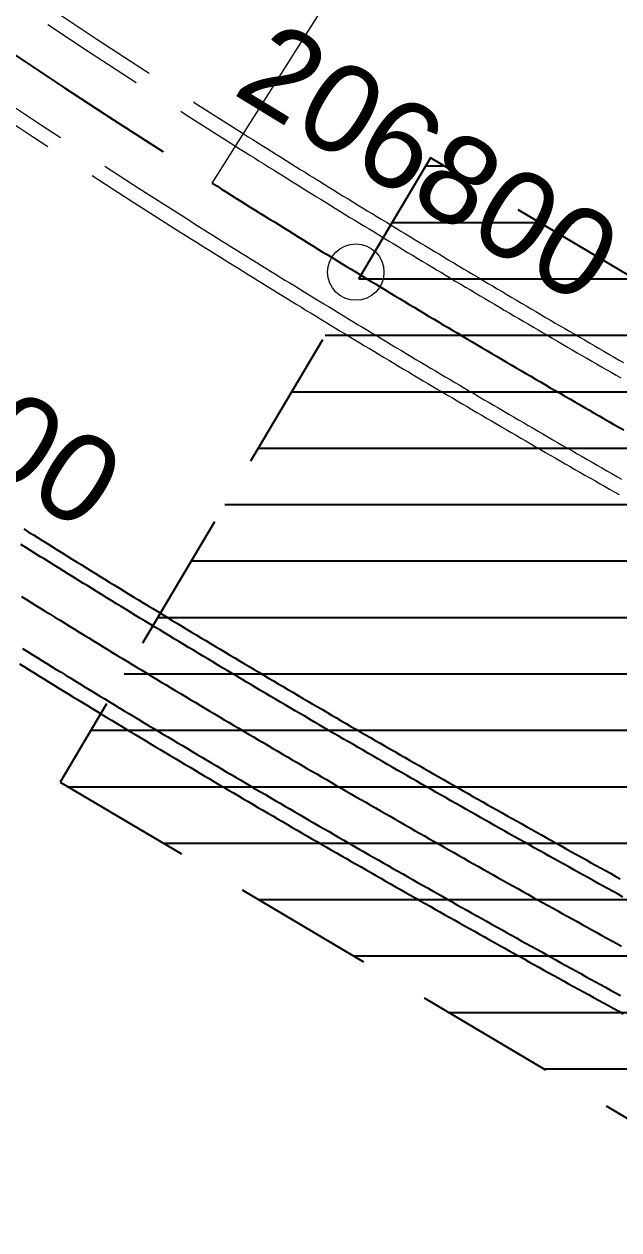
# Model space of a CAD drawing. Extents: x 2610184 to 2620710, y 1263771 to 1270672.
# Drawn here: x 2613179.6 to 2613232.3, y 1267788.2 to 1267895.1 of the extents above; entities that cross this region are included whole.
import ezdxf

# ---------------------------------------------------------------- set-up
doc = ezdxf.new("R2010")
doc.units = 0
doc.header["$LTSCALE"] = 5
doc.linetypes.add('DASHDOT', pattern=[10, 5, -2.5, 0, -2.5])
doc.linetypes.add('DASHEDX2', pattern=[3.75, 2.5, -1.25])
doc.layers.get('0').update_dxf_attribs({"color": 1, "linetype": 'CONTINUOUS'})
for name, color, linetype in [('Grundriss_16', 7, 'CONTINUOUS'), ('Grundriss_26', 7, 'CONTINUOUS'), ('TunnelachseOst', 3, 'CONTINUOUS'), ('TunnelacsheWest', 3, 'CONTINUOUS'), ('Tunnelzentrale', 7, 'CONTINUOUS')]:
    doc.layers.add(name, color=color, linetype=linetype)
doc.styles.add('ARIAL', font='arial.ttf')

# ---------------------------------------------------------------- blocks, each defined once
blk = doc.blocks.new('CDWK_PTTYP10')
at = {"color": 0, "lineweight": -2}
blk.add_circle((0, 0), 0.5, dxfattribs=at)

msp = doc.modelspace()

# ---------------------------------------------------------------- hatches: boundary and pattern name
at = {"layer": 'Tunnelzentrale', "linetype": 'DASHEDX2'}
h = msp.add_hatch(dxfattribs=at)
h.set_pattern_fill('ANSI31', color=1, scale=1.574813, angle=135, style=0, pattern_type=2)
h.set_pattern_definition([(0, (0, 2.5), (0, 5), [])])
h.paths.add_polyline_path([(2613282.5, 1267843.53), (2613215.61, 1267883.22), (2613182.8, 1267827.92), (2613249.68, 1267788.24)])

# ---------------------------------------------------------------- linework, layer by layer
at = {"layer": 'Grundriss_16', "color": 1, "linetype": 'DASHEDX2', "lineweight": -3, "ltscale": 0.75}
for points in [[(2613179.59, 1267850.34), (2613180.01, 1267850.07), (2613180.44, 1267849.81), (2613180.86, 1267849.54), (2613181.28, 1267849.28), (2613181.7, 1267849.02), (2613182.12, 1267848.75), (2613182.54, 1267848.49), (2613182.97, 1267848.23), (2613183.39, 1267847.96), (2613183.81, 1267847.7), (2613184.24, 1267847.44), (2613184.66, 1267847.18), (2613185.08, 1267846.92), (2613185.5, 1267846.65), (2613185.93, 1267846.39), (2613186.35, 1267846.13), (2613186.78, 1267845.87), (2613187.2, 1267845.61), (2613187.62, 1267845.35), (2613188.05, 1267845.09), (2613188.47, 1267844.83), (2613188.9, 1267844.57), (2613189.32, 1267844.31), (2613189.75, 1267844.05), (2613190.17, 1267843.79), (2613190.6, 1267843.53), (2613191.02, 1267843.28), (2613191.45, 1267843.02), (2613191.87, 1267842.76), (2613192.3, 1267842.5), (2613192.72, 1267842.24), (2613193.15, 1267841.99), (2613193.57, 1267841.73), (2613194, 1267841.47), (2613194.43, 1267841.21), (2613194.85, 1267840.96), (2613195.28, 1267840.7), (2613195.71, 1267840.45), (2613196.13, 1267840.19), (2613196.56, 1267839.93), (2613196.99, 1267839.68), (2613197.41, 1267839.42), (2613197.84, 1267839.17), (2613198.27, 1267838.91), (2613198.7, 1267838.66), (2613199.12, 1267838.4), (2613199.55, 1267838.15), (2613199.98, 1267837.89), (2613200.41, 1267837.64), (2613200.84, 1267837.39), (2613201.27, 1267837.13), (2613201.69, 1267836.88), (2613202.12, 1267836.63), (2613202.55, 1267836.37), (2613202.98, 1267836.12), (2613203.41, 1267835.87), (2613203.84, 1267835.62), (2613204.27, 1267835.36), (2613204.7, 1267835.11), (2613205.13, 1267834.86), (2613205.56, 1267834.61), (2613205.99, 1267834.36), (2613206.42, 1267834.1), (2613206.85, 1267833.85), (2613207.28, 1267833.6), (2613207.71, 1267833.35), (2613208.14, 1267833.1), (2613208.57, 1267832.85), (2613209, 1267832.6), (2613209.43, 1267832.35), (2613209.86, 1267832.1), (2613210.29, 1267831.85), (2613210.72, 1267831.6), (2613211.15, 1267831.35), (2613211.59, 1267831.1), (2613212.02, 1267830.85), (2613212.45, 1267830.61), (2613212.88, 1267830.36), (2613213.31, 1267830.11), (2613213.74, 1267829.86), (2613214.18, 1267829.61), (2613214.61, 1267829.37), (2613215.04, 1267829.12), (2613215.47, 1267828.87), (2613215.91, 1267828.62), (2613216.34, 1267828.38), (2613216.77, 1267828.13), (2613217.2, 1267827.88), (2613217.64, 1267827.64), (2613218.07, 1267827.39), (2613218.5, 1267827.14), (2613218.94, 1267826.9), (2613219.37, 1267826.65), (2613219.8, 1267826.41), (2613220.24, 1267826.16), (2613220.67, 1267825.91), (2613221.1, 1267825.67), (2613221.54, 1267825.42), (2613221.97, 1267825.18), (2613222.41, 1267824.93), (2613222.84, 1267824.69), (2613223.28, 1267824.45), (2613223.71, 1267824.2), (2613224.14, 1267823.96), (2613224.58, 1267823.71), (2613225.01, 1267823.47), (2613225.45, 1267823.23), (2613225.88, 1267822.98), (2613226.32, 1267822.74), (2613226.75, 1267822.5), (2613227.19, 1267822.25), (2613227.62, 1267822.01), (2613228.06, 1267821.77), (2613228.49, 1267821.52), (2613228.93, 1267821.28), (2613229.37, 1267821.04), (2613229.8, 1267820.8), (2613230.24, 1267820.56), (2613230.67, 1267820.31), (2613231.11, 1267820.07), (2613231.55, 1267819.83), (2613231.98, 1267819.59), (2613232.42, 1267819.35)], [(2613232.66, 1267817.73), (2613232.23, 1267817.97), (2613231.79, 1267818.21), (2613231.35, 1267818.45), (2613230.92, 1267818.69), (2613230.48, 1267818.94), (2613230.04, 1267819.18), (2613229.61, 1267819.42), (2613229.17, 1267819.66), (2613228.73, 1267819.9), (2613228.3, 1267820.15), (2613227.86, 1267820.39), (2613227.43, 1267820.63), (2613226.99, 1267820.87), (2613226.56, 1267821.12), (2613226.12, 1267821.36), (2613225.68, 1267821.6), (2613225.25, 1267821.85), (2613224.81, 1267822.09), (2613224.38, 1267822.34), (2613223.94, 1267822.58), (2613223.51, 1267822.82), (2613223.07, 1267823.07), (2613222.64, 1267823.31), (2613222.2, 1267823.56), (2613221.77, 1267823.8), (2613221.33, 1267824.05), (2613220.9, 1267824.29), (2613220.47, 1267824.54), (2613220.03, 1267824.78), (2613219.6, 1267825.03), (2613219.16, 1267825.27), (2613218.73, 1267825.52), (2613218.29, 1267825.77), (2613217.86, 1267826.01), (2613217.43, 1267826.26), (2613216.99, 1267826.51), (2613216.56, 1267826.75), (2613216.13, 1267827), (2613215.69, 1267827.25), (2613215.26, 1267827.49), (2613214.83, 1267827.74), (2613214.4, 1267827.99), (2613213.96, 1267828.24), (2613213.53, 1267828.49), (2613213.1, 1267828.73), (2613212.66, 1267828.98), (2613212.23, 1267829.23), (2613211.8, 1267829.48), (2613211.37, 1267829.73), (2613210.94, 1267829.98), (2613210.5, 1267830.23), (2613210.07, 1267830.48), (2613209.64, 1267830.73), (2613209.21, 1267830.98), (2613208.78, 1267831.23), (2613208.35, 1267831.48), (2613207.92, 1267831.73), (2613207.48, 1267831.98), (2613207.05, 1267832.23), (2613206.62, 1267832.48), (2613206.19, 1267832.73), (2613205.76, 1267832.98), (2613205.33, 1267833.23), (2613204.9, 1267833.49), (2613204.47, 1267833.74), (2613204.04, 1267833.99), (2613203.61, 1267834.24), (2613203.18, 1267834.49), (2613202.75, 1267834.75), (2613202.32, 1267835), (2613201.89, 1267835.25), (2613201.46, 1267835.51), (2613201.03, 1267835.76), (2613200.6, 1267836.01), (2613200.17, 1267836.27), (2613199.75, 1267836.52), (2613199.32, 1267836.78), (2613198.89, 1267837.03), (2613198.46, 1267837.29), (2613198.03, 1267837.54), (2613197.6, 1267837.8), (2613197.18, 1267838.05), (2613196.75, 1267838.31), (2613196.32, 1267838.56), (2613195.89, 1267838.82), (2613195.46, 1267839.07), (2613195.04, 1267839.33), (2613194.61, 1267839.59), (2613194.18, 1267839.84), (2613193.76, 1267840.1), (2613193.33, 1267840.36), (2613192.9, 1267840.62), (2613192.48, 1267840.87), (2613192.05, 1267841.13), (2613191.62, 1267841.39), (2613191.2, 1267841.65), (2613190.77, 1267841.91), (2613190.34, 1267842.16), (2613189.92, 1267842.42), (2613189.49, 1267842.68), (2613189.07, 1267842.94), (2613188.64, 1267843.2), (2613188.22, 1267843.46), (2613187.79, 1267843.72), (2613187.37, 1267843.98), (2613186.94, 1267844.24), (2613186.52, 1267844.5), (2613186.09, 1267844.76), (2613185.67, 1267845.03), (2613185.25, 1267845.29), (2613184.82, 1267845.55), (2613184.4, 1267845.81), (2613183.97, 1267846.07), (2613183.55, 1267846.34), (2613183.13, 1267846.6), (2613182.7, 1267846.86), (2613182.28, 1267847.12), (2613181.86, 1267847.39), (2613181.43, 1267847.65), (2613181.01, 1267847.91), (2613180.59, 1267848.18), (2613180.17, 1267848.44), (2613179.75, 1267848.71), (2613179.32, 1267848.97)], [(2613179.47, 1267839.75), (2613179.9, 1267839.48), (2613180.32, 1267839.22), (2613180.75, 1267838.95), (2613181.18, 1267838.69), (2613181.61, 1267838.43), (2613182.03, 1267838.16), (2613182.46, 1267837.9), (2613182.89, 1267837.64), (2613183.32, 1267837.37), (2613183.75, 1267837.11), (2613184.17, 1267836.85), (2613184.6, 1267836.59), (2613185.03, 1267836.33), (2613185.46, 1267836.06), (2613185.89, 1267835.8), (2613186.32, 1267835.54), (2613186.75, 1267835.28), (2613187.18, 1267835.02), (2613187.61, 1267834.76), (2613188.04, 1267834.5), (2613188.47, 1267834.24), (2613188.9, 1267833.98), (2613189.33, 1267833.72), (2613189.76, 1267833.46), (2613190.19, 1267833.2), (2613190.62, 1267832.94), (2613191.05, 1267832.69), (2613191.48, 1267832.43), (2613191.91, 1267832.17), (2613192.34, 1267831.91), (2613192.77, 1267831.65), (2613193.2, 1267831.4), (2613193.64, 1267831.14), (2613194.07, 1267830.88), (2613194.5, 1267830.62), (2613194.93, 1267830.37), (2613195.36, 1267830.11), (2613195.79, 1267829.86), (2613196.23, 1267829.6), (2613196.66, 1267829.34), (2613197.09, 1267829.09), (2613197.52, 1267828.83), (2613197.95, 1267828.58), (2613198.39, 1267828.32), (2613198.82, 1267828.07), (2613199.25, 1267827.81), (2613199.69, 1267827.56), (2613200.12, 1267827.3), (2613200.55, 1267827.05), (2613200.99, 1267826.8), (2613201.42, 1267826.54), (2613201.85, 1267826.29), (2613202.29, 1267826.04), (2613202.72, 1267825.78), (2613203.15, 1267825.53), (2613203.59, 1267825.28), (2613204.02, 1267825.03), (2613204.46, 1267824.77), (2613204.89, 1267824.52), (2613205.32, 1267824.27), (2613205.76, 1267824.02), (2613206.19, 1267823.77), (2613206.63, 1267823.52), (2613207.06, 1267823.27), (2613207.5, 1267823.01), (2613207.93, 1267822.76), (2613208.37, 1267822.51), (2613208.8, 1267822.26), (2613209.24, 1267822.01), (2613209.67, 1267821.76), (2613210.11, 1267821.51), (2613210.54, 1267821.26), (2613210.98, 1267821.01), (2613211.42, 1267820.77), (2613211.85, 1267820.52), (2613212.29, 1267820.27), (2613212.72, 1267820.02), (2613213.16, 1267819.77), (2613213.6, 1267819.52), (2613214.03, 1267819.27), (2613214.47, 1267819.03), (2613214.91, 1267818.78), (2613215.34, 1267818.53), (2613215.78, 1267818.28), (2613216.22, 1267818.04), (2613216.65, 1267817.79), (2613217.09, 1267817.54), (2613217.53, 1267817.3), (2613217.96, 1267817.05), (2613218.4, 1267816.8), (2613218.84, 1267816.56), (2613219.28, 1267816.31), (2613219.71, 1267816.07), (2613220.15, 1267815.82), (2613220.59, 1267815.58), (2613221.03, 1267815.33), (2613221.46, 1267815.08), (2613221.9, 1267814.84), (2613222.34, 1267814.59), (2613222.78, 1267814.35), (2613223.22, 1267814.11), (2613223.65, 1267813.86), (2613224.09, 1267813.62), (2613224.53, 1267813.37), (2613224.97, 1267813.13), (2613225.41, 1267812.89), (2613225.85, 1267812.64), (2613226.29, 1267812.4), (2613226.72, 1267812.16), (2613227.16, 1267811.91), (2613227.6, 1267811.67), (2613228.04, 1267811.43), (2613228.48, 1267811.18), (2613228.92, 1267810.94), (2613229.36, 1267810.7), (2613229.8, 1267810.46), (2613230.24, 1267810.22), (2613230.68, 1267809.97), (2613231.12, 1267809.73), (2613231.56, 1267809.49), (2613232, 1267809.25), (2613232.44, 1267809.01)], [(2613179.21, 1267838.38), (2613179.64, 1267838.11), (2613180.07, 1267837.85), (2613180.5, 1267837.58), (2613180.92, 1267837.32), (2613181.35, 1267837.06), (2613181.78, 1267836.79), (2613182.21, 1267836.53), (2613182.64, 1267836.27), (2613183.07, 1267836), (2613183.5, 1267835.74), (2613183.93, 1267835.48), (2613184.35, 1267835.22), (2613184.78, 1267834.95), (2613185.21, 1267834.69), (2613185.64, 1267834.43), (2613186.07, 1267834.17), (2613186.5, 1267833.91), (2613186.93, 1267833.65), (2613187.36, 1267833.39), (2613187.79, 1267833.13), (2613188.23, 1267832.87), (2613188.66, 1267832.61), (2613189.09, 1267832.35), (2613189.52, 1267832.09), (2613189.95, 1267831.83), (2613190.38, 1267831.57), (2613190.81, 1267831.31), (2613191.24, 1267831.05), (2613191.67, 1267830.8), (2613192.11, 1267830.54), (2613192.54, 1267830.28), (2613192.97, 1267830.02), (2613193.4, 1267829.76), (2613193.83, 1267829.51), (2613194.27, 1267829.25), (2613194.7, 1267828.99), (2613195.13, 1267828.74), (2613195.56, 1267828.48), (2613196, 1267828.22), (2613196.43, 1267827.97), (2613196.86, 1267827.71), (2613197.29, 1267827.46), (2613197.73, 1267827.2), (2613198.16, 1267826.95), (2613198.59, 1267826.69), (2613199.03, 1267826.44), (2613199.46, 1267826.18), (2613199.9, 1267825.93), (2613200.33, 1267825.67), (2613200.76, 1267825.42), (2613201.2, 1267825.17), (2613201.63, 1267824.91), (2613202.07, 1267824.66), (2613202.5, 1267824.41), (2613202.93, 1267824.15), (2613203.37, 1267823.9), (2613203.8, 1267823.65), (2613204.24, 1267823.4), (2613204.67, 1267823.15), (2613205.11, 1267822.89), (2613205.54, 1267822.64), (2613205.98, 1267822.39), (2613206.41, 1267822.14), (2613206.85, 1267821.89), (2613207.28, 1267821.64), (2613207.72, 1267821.39), (2613208.16, 1267821.14), (2613208.59, 1267820.89), (2613209.03, 1267820.64), (2613209.46, 1267820.39), (2613209.9, 1267820.14), (2613210.33, 1267819.89), (2613210.77, 1267819.64), (2613211.21, 1267819.39), (2613211.64, 1267819.14), (2613212.08, 1267818.89), (2613212.52, 1267818.64), (2613212.95, 1267818.39), (2613213.39, 1267818.14), (2613213.83, 1267817.9), (2613214.26, 1267817.65), (2613214.7, 1267817.4), (2613215.14, 1267817.15), (2613215.58, 1267816.91), (2613216.01, 1267816.66), (2613216.45, 1267816.41), (2613216.89, 1267816.16), (2613217.33, 1267815.92), (2613217.76, 1267815.67), (2613218.2, 1267815.42), (2613218.64, 1267815.18), (2613219.08, 1267814.93), (2613219.51, 1267814.69), (2613219.95, 1267814.44), (2613220.39, 1267814.2), (2613220.83, 1267813.95), (2613221.27, 1267813.71), (2613221.71, 1267813.46), (2613222.14, 1267813.22), (2613222.58, 1267812.97), (2613223.02, 1267812.73), (2613223.46, 1267812.48), (2613223.9, 1267812.24), (2613224.34, 1267811.99), (2613224.78, 1267811.75), (2613225.22, 1267811.51), (2613225.65, 1267811.26), (2613226.09, 1267811.02), (2613226.53, 1267810.78), (2613226.97, 1267810.53), (2613227.41, 1267810.29), (2613227.85, 1267810.05), (2613228.29, 1267809.8), (2613228.73, 1267809.56), (2613229.17, 1267809.32), (2613229.61, 1267809.08), (2613230.05, 1267808.83), (2613230.49, 1267808.59), (2613230.93, 1267808.35), (2613231.37, 1267808.11), (2613231.81, 1267807.87), (2613232.25, 1267807.63), (2613232.69, 1267807.39)]]:
    msp.add_lwpolyline(points, dxfattribs=at)
at = {"layer": 'Grundriss_26', "color": 30, "linetype": 'Continuous', "lineweight": 18}
msp.add_line((2613196.26, 1267880.99), (2613317.93, 1268073.5), dxfattribs=at)
at = {"layer": 'Grundriss_26', "color": 1, "linetype": 'DASHEDX2', "lineweight": 18, "ltscale": 0.75}
for points in [[(2612961.95, 1268110.23, 0.099947), (2613198.33, 1267884.27), (2613198.76, 1267884), (2613199.18, 1267883.74), (2613199.6, 1267883.47), (2613200.02, 1267883.21), (2613200.44, 1267882.94), (2613200.86, 1267882.68), (2613201.29, 1267882.41), (2613201.71, 1267882.15), (2613202.13, 1267881.89), (2613202.55, 1267881.62), (2613202.98, 1267881.36), (2613203.4, 1267881.09), (2613203.82, 1267880.83), (2613204.24, 1267880.57), (2613204.67, 1267880.31), (2613205.09, 1267880.04), (2613205.51, 1267879.78), (2613205.94, 1267879.52), (2613206.36, 1267879.26), (2613206.79, 1267879), (2613207.21, 1267878.74), (2613207.63, 1267878.48), (2613208.06, 1267878.21), (2613208.48, 1267877.95), (2613208.91, 1267877.69), (2613209.33, 1267877.43), (2613209.76, 1267877.17), (2613210.18, 1267876.92), (2613210.61, 1267876.66), (2613211.04, 1267876.4), (2613211.46, 1267876.14), (2613211.89, 1267875.88), (2613212.31, 1267875.62), (2613212.74, 1267875.36), (2613213.17, 1267875.11), (2613213.59, 1267874.85), (2613214.02, 1267874.59), (2613214.44, 1267874.33), (2613214.87, 1267874.08), (2613215.3, 1267873.82), (2613215.73, 1267873.56), (2613216.15, 1267873.31), (2613216.58, 1267873.05), (2613217.01, 1267872.79), (2613217.44, 1267872.54), (2613217.86, 1267872.28), (2613218.29, 1267872.03), (2613218.72, 1267871.77), (2613219.15, 1267871.52), (2613219.58, 1267871.26), (2613220.01, 1267871.01), (2613220.43, 1267870.75), (2613220.86, 1267870.5), (2613221.29, 1267870.25), (2613221.72, 1267869.99), (2613222.15, 1267869.74), (2613222.58, 1267869.49), (2613223.01, 1267869.23), (2613223.44, 1267868.98), (2613223.87, 1267868.73), (2613224.3, 1267868.48), (2613224.73, 1267868.22), (2613225.16, 1267867.97), (2613225.59, 1267867.72), (2613226.02, 1267867.47), (2613226.45, 1267867.22), (2613226.88, 1267866.97), (2613227.31, 1267866.71), (2613227.74, 1267866.46), (2613228.17, 1267866.21), (2613228.6, 1267865.96), (2613229.03, 1267865.71), (2613229.47, 1267865.46), (2613229.9, 1267865.21), (2613230.33, 1267864.96), (2613230.76, 1267864.71), (2613231.19, 1267864.46), (2613231.62, 1267864.22), (2613232.06, 1267863.97), (2613232.49, 1267863.72)], [(2612963.02, 1268110.97, 0.099947), (2613199.03, 1267885.37), (2613199.45, 1267885.1), (2613199.87, 1267884.84), (2613200.29, 1267884.57), (2613200.71, 1267884.31), (2613201.13, 1267884.04), (2613201.55, 1267883.78), (2613201.98, 1267883.52), (2613202.4, 1267883.25), (2613202.82, 1267882.99), (2613203.24, 1267882.72), (2613203.66, 1267882.46), (2613204.08, 1267882.2), (2613204.51, 1267881.94), (2613204.93, 1267881.67), (2613205.35, 1267881.41), (2613205.77, 1267881.15), (2613206.2, 1267880.89), (2613206.62, 1267880.63), (2613207.04, 1267880.37), (2613207.47, 1267880.1), (2613207.89, 1267879.84), (2613208.32, 1267879.58), (2613208.74, 1267879.32), (2613209.16, 1267879.06), (2613209.59, 1267878.8), (2613210.01, 1267878.54), (2613210.44, 1267878.28), (2613210.86, 1267878.03), (2613211.29, 1267877.77), (2613211.71, 1267877.51), (2613212.14, 1267877.25), (2613212.56, 1267876.99), (2613212.99, 1267876.73), (2613213.41, 1267876.48), (2613213.84, 1267876.22), (2613214.26, 1267875.96), (2613214.69, 1267875.7), (2613215.12, 1267875.45), (2613215.54, 1267875.19), (2613215.97, 1267874.93), (2613216.4, 1267874.68), (2613216.82, 1267874.42), (2613217.25, 1267874.17), (2613217.68, 1267873.91), (2613218.1, 1267873.65), (2613218.53, 1267873.4), (2613218.96, 1267873.14), (2613219.39, 1267872.89), (2613219.81, 1267872.64), (2613220.24, 1267872.38), (2613220.67, 1267872.13), (2613221.1, 1267871.87), (2613221.52, 1267871.62), (2613221.95, 1267871.37), (2613222.38, 1267871.11), (2613222.81, 1267870.86), (2613223.24, 1267870.61), (2613223.67, 1267870.35), (2613224.1, 1267870.1), (2613224.53, 1267869.85), (2613224.96, 1267869.6), (2613225.39, 1267869.35), (2613225.81, 1267869.09), (2613226.24, 1267868.84), (2613226.67, 1267868.59), (2613227.1, 1267868.34), (2613227.53, 1267868.09), (2613227.96, 1267867.84), (2613228.39, 1267867.59), (2613228.83, 1267867.34), (2613229.26, 1267867.09), (2613229.69, 1267866.84), (2613230.12, 1267866.59), (2613230.55, 1267866.34), (2613230.98, 1267866.09), (2613231.41, 1267865.84), (2613231.84, 1267865.59), (2613232.27, 1267865.34), (2613232.7, 1267865.09)], [(2612954.53, 1268105.06, 0.099947), (2613193.5, 1267876.62), (2613193.93, 1267876.35), (2613194.35, 1267876.08), (2613194.78, 1267875.81), (2613195.2, 1267875.55), (2613195.63, 1267875.28), (2613196.06, 1267875.01), (2613196.48, 1267874.74), (2613196.91, 1267874.48), (2613197.34, 1267874.21), (2613197.76, 1267873.94), (2613198.19, 1267873.68), (2613198.62, 1267873.41), (2613199.04, 1267873.14), (2613199.47, 1267872.88), (2613199.9, 1267872.61), (2613200.33, 1267872.35), (2613200.76, 1267872.08), (2613201.18, 1267871.82), (2613201.61, 1267871.56), (2613202.04, 1267871.29), (2613202.47, 1267871.03), (2613202.9, 1267870.76), (2613203.33, 1267870.5), (2613203.76, 1267870.24), (2613204.18, 1267869.98), (2613204.61, 1267869.71), (2613205.04, 1267869.45), (2613205.47, 1267869.19), (2613205.9, 1267868.93), (2613206.33, 1267868.66), (2613206.76, 1267868.4), (2613207.19, 1267868.14), (2613207.62, 1267867.88), (2613208.05, 1267867.62), (2613208.48, 1267867.36), (2613208.91, 1267867.1), (2613209.34, 1267866.84), (2613209.77, 1267866.58), (2613210.21, 1267866.32), (2613210.64, 1267866.06), (2613211.07, 1267865.8), (2613211.5, 1267865.54), (2613211.93, 1267865.29), (2613212.36, 1267865.03), (2613212.79, 1267864.77), (2613213.23, 1267864.51), (2613213.66, 1267864.25), (2613214.09, 1267864), (2613214.52, 1267863.74), (2613214.95, 1267863.48), (2613215.39, 1267863.23), (2613215.82, 1267862.97), (2613216.25, 1267862.71), (2613216.68, 1267862.46), (2613217.12, 1267862.2), (2613217.55, 1267861.95), (2613217.98, 1267861.69), (2613218.42, 1267861.43), (2613218.85, 1267861.18), (2613219.28, 1267860.92), (2613219.72, 1267860.67), (2613220.15, 1267860.42), (2613220.59, 1267860.16), (2613221.02, 1267859.91), (2613221.45, 1267859.65), (2613221.89, 1267859.4), (2613222.32, 1267859.15), (2613222.76, 1267858.89), (2613223.19, 1267858.64), (2613223.62, 1267858.39), (2613224.06, 1267858.14), (2613224.49, 1267857.88), (2613224.93, 1267857.63), (2613225.36, 1267857.38), (2613225.8, 1267857.13), (2613226.23, 1267856.88), (2613226.67, 1267856.63), (2613227.11, 1267856.37), (2613227.54, 1267856.12), (2613227.98, 1267855.87), (2613228.41, 1267855.62), (2613228.85, 1267855.37), (2613229.28, 1267855.12), (2613229.72, 1267854.87), (2613230.16, 1267854.62), (2613230.59, 1267854.37), (2613231.03, 1267854.12), (2613231.46, 1267853.87), (2613231.9, 1267853.63), (2613232.34, 1267853.38)], [(2612955.59, 1268105.8, 0.099947), (2613194.19, 1267877.72), (2613194.62, 1267877.45), (2613195.04, 1267877.18), (2613195.47, 1267876.91), (2613195.89, 1267876.65), (2613196.32, 1267876.38), (2613196.75, 1267876.11), (2613197.17, 1267875.84), (2613197.6, 1267875.58), (2613198.02, 1267875.31), (2613198.45, 1267875.05), (2613198.88, 1267874.78), (2613199.3, 1267874.51), (2613199.73, 1267874.25), (2613200.16, 1267873.98), (2613200.58, 1267873.72), (2613201.01, 1267873.45), (2613201.44, 1267873.19), (2613201.87, 1267872.93), (2613202.29, 1267872.66), (2613202.72, 1267872.4), (2613203.15, 1267872.14), (2613203.58, 1267871.87), (2613204.01, 1267871.61), (2613204.43, 1267871.35), (2613204.86, 1267871.08), (2613205.29, 1267870.82), (2613205.72, 1267870.56), (2613206.15, 1267870.3), (2613206.58, 1267870.04), (2613207.01, 1267869.78), (2613207.44, 1267869.51), (2613207.87, 1267869.25), (2613208.3, 1267868.99), (2613208.73, 1267868.73), (2613209.16, 1267868.47), (2613209.59, 1267868.21), (2613210.02, 1267867.95), (2613210.45, 1267867.69), (2613210.88, 1267867.44), (2613211.31, 1267867.18), (2613211.74, 1267866.92), (2613212.17, 1267866.66), (2613212.6, 1267866.4), (2613213.03, 1267866.14), (2613213.46, 1267865.89), (2613213.89, 1267865.63), (2613214.32, 1267865.37), (2613214.76, 1267865.11), (2613215.19, 1267864.86), (2613215.62, 1267864.6), (2613216.05, 1267864.34), (2613216.48, 1267864.09), (2613216.91, 1267863.83), (2613217.35, 1267863.58), (2613217.78, 1267863.32), (2613218.21, 1267863.07), (2613218.64, 1267862.81), (2613219.08, 1267862.56), (2613219.51, 1267862.3), (2613219.94, 1267862.05), (2613220.38, 1267861.79), (2613220.81, 1267861.54), (2613221.24, 1267861.28), (2613221.68, 1267861.03), (2613222.11, 1267860.78), (2613222.54, 1267860.52), (2613222.98, 1267860.27), (2613223.41, 1267860.02), (2613223.84, 1267859.77), (2613224.28, 1267859.51), (2613224.71, 1267859.26), (2613225.15, 1267859.01), (2613225.58, 1267858.76), (2613226.02, 1267858.51), (2613226.45, 1267858.25), (2613226.88, 1267858), (2613227.32, 1267857.75), (2613227.75, 1267857.5), (2613228.19, 1267857.25), (2613228.62, 1267857), (2613229.06, 1267856.75), (2613229.49, 1267856.5), (2613229.93, 1267856.25), (2613230.37, 1267856), (2613230.8, 1267855.75), (2613231.24, 1267855.5), (2613231.67, 1267855.25), (2613232.11, 1267855), (2613232.54, 1267854.76)]]:
    msp.add_lwpolyline(points, format="xyb", dxfattribs=at)
at = {"layer": 'TunnelachseOst', "linetype": 'DASHDOT', "lineweight": 25}
msp.add_lwpolyline([(2612958.77, 1268108.01, 0.099947), (2613196.26, 1267880.99), (2613196.69, 1267880.73), (2613197.11, 1267880.46), (2613197.53, 1267880.19), (2613197.96, 1267879.93), (2613198.38, 1267879.66), (2613198.8, 1267879.39), (2613199.23, 1267879.13), (2613199.65, 1267878.86), (2613200.08, 1267878.6), (2613200.5, 1267878.33), (2613200.93, 1267878.07), (2613201.35, 1267877.8), (2613201.78, 1267877.54), (2613202.2, 1267877.28), (2613202.63, 1267877.01), (2613203.05, 1267876.75), (2613203.48, 1267876.49), (2613203.9, 1267876.22), (2613204.33, 1267875.96), (2613204.75, 1267875.7), (2613205.18, 1267875.44), (2613205.61, 1267875.17), (2613206.03, 1267874.91), (2613206.46, 1267874.65), (2613206.89, 1267874.39), (2613207.31, 1267874.13), (2613207.74, 1267873.87), (2613208.17, 1267873.61), (2613208.59, 1267873.35), (2613209.02, 1267873.09), (2613209.45, 1267872.83), (2613209.88, 1267872.57), (2613210.3, 1267872.31), (2613210.73, 1267872.05), (2613211.16, 1267871.79), (2613211.59, 1267871.53), (2613212.02, 1267871.27), (2613212.45, 1267871.01), (2613212.87, 1267870.76), (2613213.3, 1267870.5), (2613213.73, 1267870.24), (2613214.16, 1267869.98), (2613214.59, 1267869.73), (2613215.02, 1267869.47), (2613215.45, 1267869.21), (2613215.88, 1267868.96), (2613216.31, 1267868.7), (2613216.74, 1267868.44), (2613217.17, 1267868.19), (2613217.6, 1267867.93), (2613218.03, 1267867.68), (2613218.46, 1267867.42), (2613218.89, 1267867.17), (2613219.32, 1267866.91), (2613219.75, 1267866.66), (2613220.18, 1267866.4), (2613220.61, 1267866.15), (2613221.04, 1267865.89), (2613221.47, 1267865.64), (2613221.91, 1267865.39), (2613222.34, 1267865.13), (2613222.77, 1267864.88), (2613223.2, 1267864.63), (2613223.63, 1267864.38), (2613224.06, 1267864.12), (2613224.5, 1267863.87), (2613224.93, 1267863.62), (2613225.36, 1267863.37), (2613225.79, 1267863.11), (2613226.22, 1267862.86), (2613226.66, 1267862.61), (2613227.09, 1267862.36), (2613227.52, 1267862.11), (2613227.96, 1267861.86), (2613228.39, 1267861.61), (2613228.82, 1267861.36), (2613229.26, 1267861.11), (2613229.69, 1267860.86), (2613230.12, 1267860.61), (2613230.56, 1267860.36), (2613230.99, 1267860.11), (2613231.42, 1267859.86), (2613231.86, 1267859.61), (2613232.29, 1267859.36), (2613232.73, 1267859.11)], format="xyb", dxfattribs=at)
at = {"layer": 'TunnelacsheWest', "color": 3, "linetype": 'DASHDOT', "lineweight": -3}
msp.add_lwpolyline([(2613179.38, 1267844.36), (2613179.81, 1267844.1), (2613180.23, 1267843.83), (2613180.66, 1267843.57), (2613181.08, 1267843.3), (2613181.51, 1267843.04), (2613181.93, 1267842.78), (2613182.36, 1267842.51), (2613182.79, 1267842.25), (2613183.21, 1267841.99), (2613183.64, 1267841.73), (2613184.06, 1267841.46), (2613184.49, 1267841.2), (2613184.92, 1267840.94), (2613185.34, 1267840.68), (2613185.77, 1267840.42), (2613186.2, 1267840.16), (2613186.62, 1267839.9), (2613187.05, 1267839.63), (2613187.48, 1267839.37), (2613187.9, 1267839.11), (2613188.33, 1267838.85), (2613188.76, 1267838.59), (2613189.19, 1267838.33), (2613189.62, 1267838.08), (2613190.04, 1267837.82), (2613190.47, 1267837.56), (2613190.9, 1267837.3), (2613191.33, 1267837.04), (2613191.76, 1267836.78), (2613192.19, 1267836.52), (2613192.61, 1267836.27), (2613193.04, 1267836.01), (2613193.47, 1267835.75), (2613193.9, 1267835.49), (2613194.33, 1267835.24), (2613194.76, 1267834.98), (2613195.19, 1267834.72), (2613195.62, 1267834.47), (2613196.05, 1267834.21), (2613196.48, 1267833.96), (2613196.91, 1267833.7), (2613197.34, 1267833.44), (2613197.77, 1267833.19), (2613198.2, 1267832.93), (2613198.63, 1267832.68), (2613199.06, 1267832.42), (2613199.49, 1267832.17), (2613199.92, 1267831.92), (2613200.35, 1267831.66), (2613200.79, 1267831.41), (2613201.22, 1267831.15), (2613201.65, 1267830.9), (2613202.08, 1267830.65), (2613202.51, 1267830.39), (2613202.94, 1267830.14), (2613203.37, 1267829.89), (2613203.81, 1267829.64), (2613204.24, 1267829.38), (2613204.67, 1267829.13), (2613205.1, 1267828.88), (2613205.54, 1267828.63), (2613205.97, 1267828.38), (2613206.4, 1267828.13), (2613206.83, 1267827.87), (2613207.27, 1267827.62), (2613207.7, 1267827.37), (2613208.13, 1267827.12), (2613208.57, 1267826.87), (2613209, 1267826.62), (2613209.43, 1267826.37), (2613209.87, 1267826.12), (2613210.3, 1267825.87), (2613210.73, 1267825.62), (2613211.17, 1267825.37), (2613211.6, 1267825.12), (2613212.04, 1267824.88), (2613212.47, 1267824.63), (2613212.9, 1267824.38), (2613213.34, 1267824.13), (2613213.77, 1267823.88), (2613214.21, 1267823.63), (2613214.64, 1267823.39), (2613215.08, 1267823.14), (2613215.51, 1267822.89), (2613215.95, 1267822.64), (2613216.38, 1267822.4), (2613216.82, 1267822.15), (2613217.25, 1267821.9), (2613217.69, 1267821.66), (2613218.12, 1267821.41), (2613218.56, 1267821.16), (2613218.99, 1267820.92), (2613219.43, 1267820.67), (2613219.87, 1267820.43), (2613220.3, 1267820.18), (2613220.74, 1267819.94), (2613221.17, 1267819.69), (2613221.61, 1267819.44), (2613222.05, 1267819.2), (2613222.48, 1267818.96), (2613222.92, 1267818.71), (2613223.36, 1267818.47), (2613223.79, 1267818.22), (2613224.23, 1267817.98), (2613224.67, 1267817.73), (2613225.1, 1267817.49), (2613225.54, 1267817.25), (2613225.98, 1267817), (2613226.41, 1267816.76), (2613226.85, 1267816.52), (2613227.29, 1267816.27), (2613227.73, 1267816.03), (2613228.16, 1267815.79), (2613228.6, 1267815.55), (2613229.04, 1267815.3), (2613229.48, 1267815.06), (2613229.92, 1267814.82), (2613230.35, 1267814.58), (2613230.79, 1267814.33), (2613231.23, 1267814.09), (2613231.67, 1267813.85), (2613232.11, 1267813.61), (2613232.54, 1267813.37)], dxfattribs=at)
at = {"layer": 'Tunnelzentrale', "color": 1, "linetype": 'DASHEDX2', "lineweight": -3}
msp.add_lwpolyline([(2613282.5, 1267843.53), (2613215.61, 1267883.22), (2613182.8, 1267827.92), (2613249.68, 1267788.24)], close=True, dxfattribs=at)

# ---------------------------------------------------------------- block references
at = {"layer": 'Grundriss_26', "color": 1, "lineweight": 18, "xscale": 5, "yscale": 5}
msp.add_blockref('CDWK_PTTYP10', (2613208.99, 1267873.1), dxfattribs=at)

# ---------------------------------------------------------------- texts
at = {"layer": 'Grundriss_16', "color": 1, "lineweight": -3, "style": 'ARIAL'}
msp.add_text('106800', height=7.812, rotation=326.921, dxfattribs=at).set_placement((2613154.28, 1267869.83))
at = {"layer": 'Grundriss_26', "color": 1, "lineweight": 18, "style": 'ARIAL'}
msp.add_text('206800', height=7.812, rotation=328.6743, dxfattribs=at).set_placement((2613197.93, 1267888.98))

doc.saveas('drawing.dxf')
